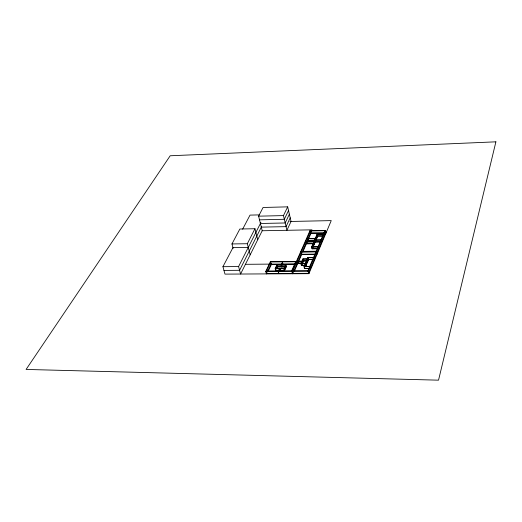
<?xml version="1.0" encoding="UTF-8"?>
<svg xmlns="http://www.w3.org/2000/svg" width="522" height="522" viewBox="0 0 522 522"><rect width="100%" height="100%" fill="white"/><g stroke="black" fill="none" stroke-linecap="round" stroke-linejoin="round"><path stroke-width="0.78" d="M316.423 254.423L317.154 254.064L316.6 251.558L315.869 251.917L316.423 254.423L308.456 273.313L292.809 273.397L292.646 273.756L291.622 270.879L295.667 261.744L296.405 261.378L296.985 263.891M301.957 253.888L301.383 253.894L300.816 251.402L316.75 251.212L317.298 253.718L316.717 253.725L325.382 233.184L324.854 230.711L325.565 230.372L326.087 232.838L325.382 233.184M310.479 268.51L310.133 266.435L304.006 266.657L304.443 268.549L308.972 268.517M314.244 259.591L313.898 257.535L307.908 257.594L307.341 258.912L307.765 260.798L308.332 259.473L307.908 257.594L308.548 259.649L306.081 265.411L301.396 265.45L300.959 263.564L301.925 261.346L302.355 263.225L301.396 265.45M318.812 248.753L318.479 246.704L311.621 246.971L312.032 248.837L317.311 248.772M321.689 241.927L321.363 239.898L314.622 239.996L315.249 242.025L320.886 241.94M324.169 236.048L323.842 234.026L317.148 234.143L315.347 238.319L315.967 240.335L317.767 236.153L317.148 234.143L317.552 235.99L315.758 240.172M315.464 240.844L314.303 243.552L306.447 243.663L306.036 241.803L313.898 241.686L314.518 243.715L306.375 243.833L306.036 241.803M313.004 247.245L315.249 242.025L314.622 239.996M305.246 266.67L305.788 265.417L305.357 263.525L304.006 266.657L310.055 266.618M314.838 240.166L311.98 246.795L312.397 248.661L312.032 248.837L314.231 243.722L313.82 241.856L311.621 246.971L318.407 246.88M307.634 258.912L302.89 259.134L303.315 261.013L307.686 260.974L308.058 260.798L307.634 258.912L302.962 258.958L303.393 260.837L302.434 263.049L297.918 263.088L297.481 261.209L302.003 261.163L302.649 263.225L297.84 263.264L297.481 261.209M302.962 258.958L302.003 261.163L302.649 263.225M293.775 271.186L301.546 253.522M302.192 252.054L311.967 229.83L262.214 230.75L258.605 216.167L263.068 207.482L287.687 206.849L291.054 221.465L286.898 230.293L283.466 215.593L287.687 206.849M294.349 271.225L298.16 262.54M298.793 261.091L301.651 254.586L300.659 251.748L316.6 251.558M302.923 251.695L310.942 233.432L309.983 230.652L292.052 271.238L292.646 273.756M307.438 238.606L315.347 238.319L315.967 240.335L307.856 240.459L307.438 238.606L315.562 238.482M278.611 273.469L278.154 271.59L279.616 268.399L280.281 270.455L284.647 270.429L286.337 266.67L285.886 264.798L281.169 265.013L281.619 266.886L286.337 266.67M284.647 270.429L284.19 268.543L285.886 264.798M281.619 266.886L281.247 264.83L276.908 264.869L275.179 268.608L275.636 270.487L280.073 270.279M281.169 265.013L282.324 262.488L283.061 264.354M278.905 273.469L278.448 271.59L279.825 268.576L284.19 268.543M282.611 262.481L281.534 264.83L281.991 266.703M276.503 268.615L277.365 266.742L276.908 264.869M276.007 270.305L284.431 270.252L283.981 268.367L275.551 268.425L275.929 270.481L275.466 268.608L277.195 264.863L277.652 266.735L276.79 268.608M267.714 271.101L271.003 264.106L270.389 261.613L296.405 261.378M268.132 271.44L271.407 264.452L270.389 261.613L265.77 271.394L266.396 273.893L267.147 273.535L292.216 273.397M290.219 217.831L286.049 226.639L261.313 227.129M289.377 214.183L285.188 222.972L260.413 223.488M288.535 210.529L284.327 219.292L259.512 219.834M262.338 230.496L240.564 274.03L238.587 266.566L260.902 222.529M261.444 226.868L239.578 270.305L223.964 270.409M250.175 254.814L247.324 243.722L254.971 228.734L239.846 229.021L231.957 243.944L233.132 248.361M289.912 221.485L331.235 220.61L308.9 273.672L224.982 274.115L222.94 266.683L232.942 247.643L248.276 247.435M242.639 229.165L250.025 215.11L259.382 214.888M304.443 268.549L309.122 268.341M258.605 216.167L283.466 215.593M293.397 273.391L292.803 270.872L301.083 252.087L315.869 251.917L307.882 270.774L308.9 273.672L308.319 271.14L325.565 230.372L309.983 230.652L310.525 233.112L326.087 232.838M323.777 233.21L310.525 233.112M323.77 234.189L317.363 234.3L314.91 239.996L315.321 241.856M322.753 235.905L317.552 235.99L322.57 236.075M321.291 240.061L307.928 240.296L307.517 238.443M305.957 241.973L314.107 241.856M315.034 241.856L321.017 241.771M231.957 243.944L247.324 243.722M312.397 248.661L317.265 248.596M300.659 251.748L301.233 254.24L314.766 254.09M314.87 254.436L301.651 254.586L301.233 254.24M313.82 257.711L308.124 257.77L304.378 266.481L304.815 268.367M312.822 259.434L308.332 259.473L312.613 259.61M303.393 260.837L308.058 260.798M297.409 261.385L302.218 261.339M300.959 263.564L305.651 263.525L306.081 265.411L305.435 263.349L307.262 259.095L307.686 260.974L305.859 265.235L301.468 265.267L301.037 263.388L305.651 263.525M245.425 264.315L269.593 264.112M295.374 263.904L271.003 264.106L271.407 264.452L295.445 264.256M222.94 266.683L238.587 266.566M277.365 266.742L281.697 266.709M275.179 268.608L279.531 268.576L279.988 270.455M314.518 243.715L313.898 241.686L315.275 238.482L315.686 240.342M292.052 271.238L291.622 270.879L266.52 271.029L265.77 271.394L308.319 271.14L307.882 270.774L292.209 270.872L292.809 273.397M279.616 268.399L280.281 270.455M267.147 273.535L266.52 271.029L270.794 261.959L295.667 261.744L295.811 262.37M254.971 228.734L257.731 239.715M282.324 262.488L282.774 264.36M301.533 252.022L301.39 251.395L310.401 230.972L324.854 230.711L316.169 251.219L316.717 253.725M310.133 266.435L310.557 268.328M313.898 257.535L314.316 259.414M318.479 246.704L318.89 248.576M321.363 239.898L321.761 241.758M323.842 234.026L324.24 235.879M495.9 141.827L438.532 380.173L26.1 369.439L170.192 155.771L495.9 141.827M303.608 261.013L301.762 265.267L301.331 263.382L303.178 259.134L303.608 261.013M286.043 266.677L284.353 270.429L283.903 268.549L285.599 264.798L286.043 266.677M285.514 264.974L277.117 265.039L277.573 266.918L285.965 266.853L285.514 264.974"/></g></svg>
